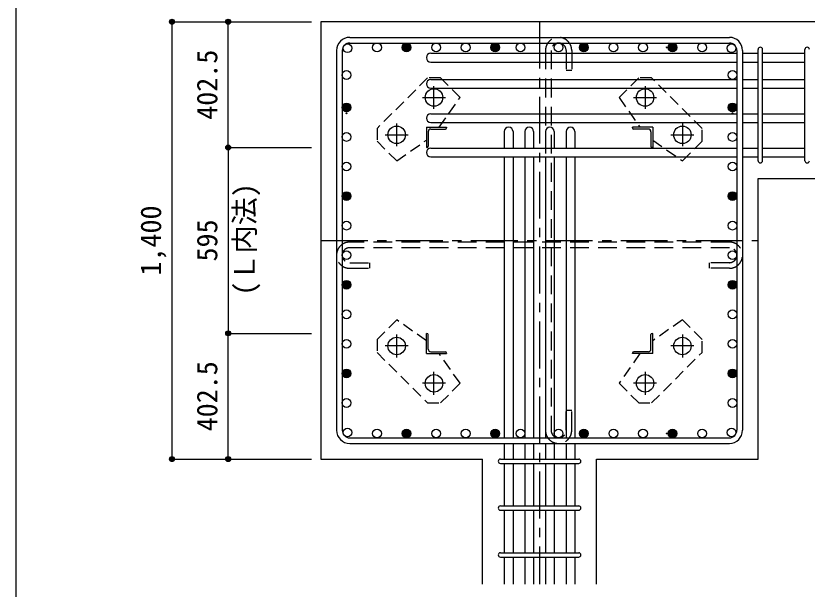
# Model space of a CAD drawing. Units: millimetres at full size, sheet at 1:30; details may follow other scales. Extents: x -5973 to 5954, y -4195 to 4201.
# Drawn here: x -5973 to -3439, y 1407 to 3242 of the extents above; entities that cross this region are included whole.
import ezdxf
from ezdxf.enums import TextEntityAlignment as Align

# ---------------------------------------------------------------- set-up
doc = ezdxf.new("R2010")
doc.units = ezdxf.units.MM
doc.header["$LTSCALE"] = 30
doc.header["$PDMODE"] = 32
doc.header["$PDSIZE"] = 15
for name, pattern in [('CHAIN1', [8, 5, -1, 1, -1]), ('DASHED1', [1.8, 1.2, -0.6]), ('DASHED2', [3, 2, -1])]:
    doc.linetypes.add(name, pattern=pattern)
for name, color, linetype in [('0-1_躯体線', 2, 'Continuous'), ('0-2_アンカー、アングル', 4, 'Continuous'), ('0-3_立上り筋', 4, 'Continuous'), ('0-4_フープ筋', 7, 'Continuous'), ('0-5_基礎梁筋', 7, 'Continuous'), ('0-6_スタラップ筋', 7, 'Continuous'), ('0-7_文字', 4, 'Continuous'), ('0-9_プレート', 4, 'DASHED1'), ('0-C_中子', 7, 'DASHED2'), ('0-D_寸法', 4, 'Continuous'), ('F-0_枠', 6, 'Continuous')]:
    doc.layers.add(name, color=color, linetype=linetype)
doc.styles.add('ＭＳ ゴシック', font='')
doc.styles.get('ＭＳ ゴシック').set_extended_font_data('MS Gothic')

msp = doc.modelspace()

# ---------------------------------------------------------------- linework, layer by layer
at = {"layer": '0-1_躯体線'}
for p, q in [((-4995.8, 3223.3), (-4995.8, 1823.3)), ((-3195.8, 3223.3), (-4995.8, 3223.3)), ((-3595.8, 2721.3), (-3195.8, 2721.3)), ((-3595.8, 1823.3), (-3595.8, 2721.3)), ((-4995.8, 1823.3), (-4478.3, 1823.3)), ((-4478.3, 1423.3), (-4478.3, 1823.3)), ((-4113.3, 1423.3), (-4113.3, 1823.3)), ((-4113.3, 1823.3), (-3595.8, 1823.3))]:
    msp.add_line(p, q, dxfattribs=at)
at = {"layer": '0-2_アンカー、アングル', "linetype": 'CHAIN1'}
for p, q in [((-4633.8, 2944.1), (-4633.8, 3017.6)), ((-3957.8, 3017.6), (-3957.8, 2944.1)), ((-4670.6, 2980.8), (-4597.1, 2980.8)), ((-3994.5, 2980.8), (-3921, 2980.8)), ((-4753.3, 2824.6), (-4753.3, 2898.1)), ((-3838.3, 2898.1), (-3838.3, 2824.6)), ((-4790.1, 2861.3), (-4716.6, 2861.3)), ((-3875, 2861.3), (-3801.5, 2861.3)), ((-4753.3, 2148.5), (-4753.3, 2222)), ((-3838.3, 2222), (-3838.3, 2148.5)), ((-4716.6, 2185.3), (-4790.1, 2185.3)), ((-3801.5, 2185.3), (-3875, 2185.3)), ((-4633.8, 2029), (-4633.8, 2102.5)), ((-3957.8, 2102.5), (-3957.8, 2029)), ((-4597.1, 2065.8), (-4670.6, 2065.8)), ((-3921, 2065.8), (-3994.5, 2065.8))]:
    msp.add_line(p, q, dxfattribs=at)
at = {"layer": '0-2_アンカー、アングル'}
for p, q in [((-4658.3, 2885.8), (-4593.3, 2885.8)), ((-4658.3, 2885.8), (-4658.3, 2820.8)), ((-4652.3, 2871.3), (-4652.3, 2824.8)), ((-4643.8, 2879.8), (-4597.3, 2879.8)), ((-4593.3, 2885.8), (-4593.3, 2883.8)), ((-3933.3, 2885.8), (-3998.3, 2885.8)), ((-3998.3, 2883.8), (-3998.3, 2885.8)), ((-3947.8, 2879.8), (-3994.3, 2879.8)), ((-3939.3, 2871.3), (-3939.3, 2824.8)), ((-3933.3, 2885.8), (-3933.3, 2820.8)), ((-4656.3, 2820.8), (-4658.3, 2820.8)), ((-3933.3, 2820.8), (-3935.3, 2820.8)), ((-4658.3, 2225.8), (-4656.3, 2225.8)), ((-4658.3, 2160.8), (-4658.3, 2225.8)), ((-4652.3, 2175.3), (-4652.3, 2221.8)), ((-3939.3, 2175.3), (-3939.3, 2221.8)), ((-3935.3, 2225.8), (-3933.3, 2225.8)), ((-3933.3, 2160.8), (-3933.3, 2225.8)), ((-4658.3, 2160.8), (-4593.3, 2160.8)), ((-4643.8, 2166.8), (-4597.3, 2166.8)), ((-4593.3, 2162.8), (-4593.3, 2160.8)), ((-3998.3, 2160.8), (-3998.3, 2162.8)), ((-3933.3, 2160.8), (-3998.3, 2160.8)), ((-3947.8, 2166.8), (-3994.3, 2166.8))]:
    msp.add_line(p, q, dxfattribs=at)
at = {"layer": '0-2_アンカー、アングル', "color": 3}
for centre in [(-4633.8, 2980.8), (-3957.8, 2980.8), (-4753.3, 2861.3), (-3838.3, 2861.3), (-4753.3, 2185.3), (-3838.3, 2185.3), (-4633.8, 2065.8), (-3957.8, 2065.8)]:
    msp.add_circle(centre, 28, dxfattribs=at)
at = {"layer": '0-2_アンカー、アングル'}
for centre, radius, start, end in [((-4643.8, 2871.3), 8.5, 90, 180), ((-4597.3, 2883.8), 4, 270, 0), ((-3994.3, 2883.8), 4, 180, 270), ((-3947.8, 2871.3), 8.5, 0, 90), ((-4656.3, 2824.8), 4, 270, 0), ((-3935.3, 2824.8), 4, 180, 270), ((-4656.3, 2221.8), 4, 0, 90), ((-3935.3, 2221.8), 4, 90, 180), ((-4643.8, 2175.3), 8.5, 180, 270), ((-4597.3, 2162.8), 4, 0, 90), ((-3994.3, 2162.8), 4, 90, 180), ((-3947.8, 2175.3), 8.5, 270, 0)]:
    msp.add_arc(centre, radius, start, end, dxfattribs=at)
at = {"layer": '0-3_立上り筋', "color": 3}
for centre in [(-4910.87, 3138.37), (-4816.25, 3141.3), (-4721.62, 3141.3), (-4626.99, 3141.3), (-4532.37, 3141.3), (-4437.74, 3141.3), (-4356.8, 3141.3), (-4234.8, 3141.3), (-4153.86, 3141.3), (-4059.23, 3141.3), (-3964.61, 3141.3), (-3869.98, 3141.3), (-3775.36, 3141.3), (-3680.73, 3138.37), (-3680.73, 3138.37), (-4913.8, 3052.8), (-3677.8, 3052.8), (-4913.8, 2949.12), (-3677.8, 2949.12), (-4913.8, 2854.49), (-3677.8, 2854.49), (-4913.8, 2759.87), (-3677.8, 2759.87), (-4913.8, 2665.24), (-3677.8, 2665.24), (-4913.8, 2570.61), (-3677.8, 2570.61), (-4913.8, 2475.99), (-3677.8, 2475.99), (-4913.8, 2381.36), (-3677.8, 2381.36), (-4913.8, 2286.73), (-3677.8, 2286.73), (-4913.8, 2192.11), (-3677.8, 2192.11), (-4913.8, 2097.48), (-3677.8, 2097.48), (-4913.8, 2002.85), (-3677.8, 2002.85), (-4910.87, 1908.23), (-4816.25, 1905.3), (-4721.62, 1905.3), (-4626.99, 1905.3), (-4532.37, 1905.3), (-4437.74, 1905.3), (-4356.8, 1905.3), (-4234.8, 1905.3), (-4153.86, 1905.3), (-4059.23, 1905.3), (-3964.61, 1905.3), (-3869.98, 1905.3), (-3775.36, 1905.3), (-3680.73, 1908.23)]:
    msp.add_circle(centre, 14, dxfattribs=at)
at = {"layer": '0-3_立上り筋'}
for centre, radius in [((-4721.62, 3141.3), 14), ((-4721.62, 3141.3), 12.6), ((-4721.62, 3141.3), 11.2), ((-4721.62, 3141.3), 9.8), ((-4721.62, 3141.3), 8.4), ((-4721.62, 3141.3), 7), ((-4721.62, 3141.3), 5.6), ((-4721.62, 3141.3), 4.2), ((-4721.62, 3141.3), 2.8), ((-4721.62, 3141.3), 1.4), ((-4437.74, 3141.3), 14), ((-4437.74, 3141.3), 12.6), ((-4437.74, 3141.3), 11.2), ((-4437.74, 3141.3), 9.8), ((-4437.74, 3141.3), 8.4), ((-4437.74, 3141.3), 7), ((-4437.74, 3141.3), 5.6), ((-4437.74, 3141.3), 4.2), ((-4437.74, 3141.3), 2.8), ((-4437.74, 3141.3), 1.4), ((-4153.86, 3141.3), 14), ((-4153.86, 3141.3), 12.6), ((-4153.86, 3141.3), 11.2), ((-4153.86, 3141.3), 9.8), ((-4153.86, 3141.3), 8.4), ((-4153.86, 3141.3), 7), ((-4153.86, 3141.3), 5.6), ((-4153.86, 3141.3), 4.2), ((-4153.86, 3141.3), 2.8), ((-4153.86, 3141.3), 1.4), ((-3888.77, 3141.3), 1.4), ((-3869.98, 3141.3), 14), ((-3869.98, 3141.3), 12.6), ((-3869.98, 3141.3), 11.2), ((-3869.98, 3141.3), 9.8), ((-3869.98, 3141.3), 8.4), ((-3869.98, 3141.3), 7), ((-3869.98, 3141.3), 5.6), ((-3869.98, 3141.3), 4.2), ((-3869.98, 3141.3), 2.8), ((-4913.8, 2949.12), 14), ((-4913.8, 2949.12), 12.6), ((-4913.8, 2949.12), 11.2), ((-4913.8, 2949.12), 9.8), ((-4913.8, 2949.12), 8.4), ((-4913.8, 2949.12), 7), ((-4913.8, 2949.12), 5.6), ((-4913.8, 2949.12), 4.2), ((-4913.8, 2949.12), 2.8), ((-3677.8, 2949.12), 14), ((-3677.8, 2949.12), 12.6), ((-3677.8, 2949.12), 11.2), ((-3677.8, 2949.12), 9.8), ((-3677.8, 2949.12), 8.4), ((-3677.8, 2949.12), 7), ((-3677.8, 2949.12), 5.6), ((-3677.8, 2949.12), 4.2), ((-3677.8, 2949.12), 2.8), ((-4913.8, 2930.33), 1.4), ((-3677.8, 2930.33), 1.4), ((-4913.8, 2665.24), 14), ((-4913.8, 2665.24), 12.6), ((-4913.8, 2665.24), 11.2), ((-4913.8, 2665.24), 9.8), ((-4913.8, 2665.24), 8.4), ((-4913.8, 2665.24), 7), ((-4913.8, 2665.24), 5.6), ((-4913.8, 2665.24), 4.2), ((-4913.8, 2665.24), 2.8), ((-4913.8, 2665.24), 1.4), ((-3677.8, 2665.24), 14), ((-3677.8, 2665.24), 12.6), ((-3677.8, 2665.24), 11.2), ((-3677.8, 2665.24), 9.8), ((-3677.8, 2665.24), 8.4), ((-3677.8, 2665.24), 7), ((-3677.8, 2665.24), 5.6), ((-3677.8, 2665.24), 4.2), ((-3677.8, 2665.24), 2.8), ((-3677.8, 2665.24), 1.4), ((-4913.8, 2381.36), 14), ((-4913.8, 2381.36), 12.6), ((-4913.8, 2381.36), 11.2), ((-4913.8, 2381.36), 9.8), ((-4913.8, 2381.36), 8.4), ((-4913.8, 2381.36), 7), ((-4913.8, 2381.36), 5.6), ((-4913.8, 2381.36), 4.2), ((-4913.8, 2381.36), 2.8), ((-4913.8, 2381.36), 1.4), ((-3677.8, 2381.36), 14), ((-3677.8, 2381.36), 12.6), ((-3677.8, 2381.36), 11.2), ((-3677.8, 2381.36), 9.8), ((-3677.8, 2381.36), 8.4), ((-3677.8, 2381.36), 7), ((-3677.8, 2381.36), 5.6), ((-3677.8, 2381.36), 4.2), ((-3677.8, 2381.36), 2.8), ((-3677.8, 2381.36), 1.4), ((-4913.8, 2097.48), 14), ((-4913.8, 2097.48), 12.6), ((-4913.8, 2097.48), 11.2), ((-4913.8, 2097.48), 9.8), ((-4913.8, 2097.48), 8.4), ((-4913.8, 2097.48), 7), ((-3677.8, 2097.48), 14), ((-3677.8, 2097.48), 12.6), ((-3677.8, 2097.48), 11.2), ((-3677.8, 2097.48), 9.8), ((-3677.8, 2097.48), 8.4), ((-3677.8, 2097.48), 7), ((-4913.8, 2097.48), 5.6), ((-4913.8, 2097.48), 4.2), ((-4913.8, 2097.48), 2.8), ((-4913.8, 2097.48), 1.4), ((-3677.8, 2097.48), 5.6), ((-3677.8, 2097.48), 4.2), ((-3677.8, 2097.48), 2.8), ((-3677.8, 2097.48), 1.4), ((-4721.62, 1905.3), 14), ((-4721.62, 1905.3), 12.6), ((-4721.62, 1905.3), 11.2), ((-4721.62, 1905.3), 9.8), ((-4721.62, 1905.3), 8.4), ((-4721.62, 1905.3), 7), ((-4721.62, 1905.3), 5.6), ((-4721.62, 1905.3), 4.2), ((-4721.62, 1905.3), 2.8), ((-4721.62, 1905.3), 1.4), ((-4437.74, 1905.3), 14), ((-4437.74, 1905.3), 12.6), ((-4437.74, 1905.3), 11.2), ((-4437.74, 1905.3), 9.8), ((-4437.74, 1905.3), 8.4), ((-4437.74, 1905.3), 7), ((-4437.74, 1905.3), 5.6), ((-4437.74, 1905.3), 4.2), ((-4437.74, 1905.3), 2.8), ((-4437.74, 1905.3), 1.4), ((-4153.86, 1905.3), 14), ((-4153.86, 1905.3), 12.6), ((-4153.86, 1905.3), 11.2), ((-4153.86, 1905.3), 9.8), ((-4153.86, 1905.3), 8.4), ((-4153.86, 1905.3), 7), ((-4153.86, 1905.3), 5.6), ((-4153.86, 1905.3), 4.2), ((-4153.86, 1905.3), 2.8), ((-4153.86, 1905.3), 1.4), ((-3888.77, 1905.3), 1.4), ((-3869.98, 1905.3), 14), ((-3869.98, 1905.3), 12.6), ((-3869.98, 1905.3), 11.2), ((-3869.98, 1905.3), 9.8), ((-3869.98, 1905.3), 8.4), ((-3869.98, 1905.3), 7), ((-3869.98, 1905.3), 5.6), ((-3869.98, 1905.3), 4.2), ((-3869.98, 1905.3), 2.8)]:
    msp.add_circle(centre, radius, dxfattribs=at)
at = {"layer": '0-4_フープ筋'}
for p, q in [((-4903.8, 3173.3), (-3687.8, 3173.3)), ((-4903.8, 3155.3), (-3687.8, 3155.3)), ((-4945.8, 3131.3), (-4945.8, 1915.3)), ((-4927.8, 3131.3), (-4927.8, 1915.3)), ((-3663.8, 3131.3), (-3663.8, 1915.3)), ((-3645.8, 3131.3), (-3645.8, 1915.3)), ((-4903.8, 1891.3), (-3687.8, 1891.3)), ((-4903.8, 1873.3), (-3687.8, 1873.3))]:
    msp.add_line(p, q, dxfattribs=at)
for centre, radius, start, end in [((-4903.8, 3131.3), 42, 90, 180), ((-3687.8, 3131.3), 42, 0, 90), ((-4903.8, 3131.3), 24, 90, 180), ((-3687.8, 3131.3), 24, 0, 90), ((-3687.8, 3131.3), 24, 0, 90), ((-4903.8, 1915.3), 42, 180, 270), ((-4903.8, 1915.3), 24, 180, 270), ((-3687.8, 1915.3), 42, 270, 0), ((-3687.8, 1915.3), 24, 270, 0)]:
    msp.add_arc(centre, radius, start, end, dxfattribs=at)
at = {"layer": '0-5_基礎梁筋'}
for p, q in [((-4644.3, 3122.37), (-3663.8, 3122.37)), ((-3645.8, 3122.37), (-3595.8, 3122.37)), ((-3581.8, 3122.37), (-3445.8, 3122.37)), ((-4644.3, 3094.37), (-3663.8, 3094.37)), ((-3645.8, 3094.37), (-3595.8, 3094.37)), ((-3581.8, 3094.37), (-3445.8, 3094.37)), ((-4644.3, 3038.8), (-3663.8, 3038.8)), ((-3645.8, 3038.8), (-3595.8, 3038.8)), ((-3581.8, 3038.8), (-3445.8, 3038.8)), ((-4644.3, 3010.8), (-3663.8, 3010.8)), ((-3645.8, 3010.8), (-3595.8, 3010.8)), ((-3581.8, 3010.8), (-3445.8, 3010.8)), ((-4644.3, 2928.8), (-3663.8, 2928.8)), ((-3645.8, 2928.8), (-3595.8, 2928.8)), ((-3581.8, 2928.8), (-3445.8, 2928.8)), ((-4644.3, 2900.8), (-3663.8, 2900.8)), ((-3645.8, 2900.8), (-3595.8, 2900.8)), ((-3581.8, 2900.8), (-3445.8, 2900.8)), ((-4408.8, 2871.8), (-4408.8, 2818.8)), ((-4380.8, 2871.8), (-4380.8, 2818.8)), ((-4342.8, 2871.8), (-4342.8, 2818.8)), ((-4314.8, 2871.8), (-4314.8, 2818.8)), ((-4276.8, 2871.8), (-4276.8, 2818.8)), ((-4248.8, 2871.8), (-4248.8, 2818.8)), ((-4210.8, 2871.8), (-4210.8, 2818.8)), ((-4182.8, 2871.8), (-4182.8, 2818.8)), ((-4644.3, 2818.8), (-3663.8, 2818.8)), ((-3645.8, 2818.8), (-3595.8, 2818.8)), ((-3581.8, 2818.8), (-3445.8, 2818.8)), ((-4644.3, 2790.8), (-3663.8, 2790.8)), ((-4408.8, 2790.8), (-4408.8, 1891.3)), ((-4380.8, 2790.8), (-4380.8, 1891.3)), ((-4342.8, 2790.8), (-4342.8, 1891.3)), ((-4314.8, 2790.8), (-4314.8, 1891.3)), ((-4276.8, 2790.8), (-4276.8, 1891.3)), ((-4248.8, 2790.8), (-4248.8, 1891.3)), ((-4210.8, 2790.8), (-4210.8, 1891.3)), ((-4182.8, 2790.8), (-4182.8, 1891.3)), ((-3645.8, 2790.8), (-3595.8, 2790.8)), ((-3581.8, 2790.8), (-3445.8, 2790.8)), ((-4408.8, 1873.3), (-4408.8, 1823.3)), ((-4380.8, 1873.3), (-4380.8, 1823.3)), ((-4342.8, 1873.3), (-4342.8, 1823.3)), ((-4314.8, 1873.3), (-4314.8, 1823.3)), ((-4276.8, 1873.3), (-4276.8, 1823.3)), ((-4248.8, 1873.3), (-4248.8, 1823.3)), ((-4210.8, 1873.3), (-4210.8, 1823.3)), ((-4182.8, 1873.3), (-4182.8, 1823.3)), ((-4408.8, 1809.3), (-4408.8, 1673.3)), ((-4380.8, 1809.3), (-4380.8, 1673.3)), ((-4342.8, 1809.3), (-4342.8, 1673.3)), ((-4314.8, 1809.3), (-4314.8, 1673.3)), ((-4276.8, 1809.3), (-4276.8, 1673.3)), ((-4248.8, 1809.3), (-4248.8, 1673.3)), ((-4210.8, 1809.3), (-4210.8, 1673.3)), ((-4182.8, 1809.3), (-4182.8, 1673.3)), ((-4408.8, 1659.3), (-4408.8, 1523.3)), ((-4380.8, 1659.3), (-4380.8, 1523.3)), ((-4342.8, 1659.3), (-4342.8, 1523.3)), ((-4314.8, 1659.3), (-4314.8, 1523.3)), ((-4276.8, 1659.3), (-4276.8, 1523.3)), ((-4248.8, 1659.3), (-4248.8, 1523.3)), ((-4210.8, 1659.3), (-4210.8, 1523.3)), ((-4182.8, 1659.3), (-4182.8, 1523.3)), ((-4408.8, 1509.3), (-4408.8, 1423.3)), ((-4380.8, 1509.3), (-4380.8, 1423.3)), ((-4342.8, 1509.3), (-4342.8, 1423.3)), ((-4314.8, 1509.3), (-4314.8, 1423.3)), ((-4276.8, 1509.3), (-4276.8, 1423.3)), ((-4248.8, 1509.3), (-4248.8, 1423.3)), ((-4210.8, 1509.3), (-4210.8, 1423.3)), ((-4182.8, 1509.3), (-4182.8, 1423.3))]:
    msp.add_line(p, q, dxfattribs=at)
for centre, start, end in [((-4644.3, 3108.37), 90, 270), ((-4644.3, 3024.8), 90, 270), ((-4644.3, 2914.8), 90, 270), ((-4394.8, 2871.8), 0, 180), ((-4328.8, 2871.8), 0, 180), ((-4262.8, 2871.8), 0, 180), ((-4196.8, 2871.8), 0, 180), ((-4644.3, 2804.8), 90, 270)]:
    msp.add_arc(centre, 14, start, end, dxfattribs=at)
at = {"layer": '0-6_スタラップ筋'}
for p, q in [((-3595.8, 2778.3), (-3595.8, 3134.87)), ((-3581.8, 2778.3), (-3581.8, 3134.87)), ((-3445.8, 2778.3), (-3445.8, 3134.87)), ((-4421.3, 1823.3), (-4170.3, 1823.3)), ((-4421.3, 1809.3), (-4170.3, 1809.3)), ((-4421.3, 1673.3), (-4170.3, 1673.3)), ((-4421.3, 1659.3), (-4170.3, 1659.3)), ((-4421.3, 1523.3), (-4170.3, 1523.3)), ((-4421.3, 1509.3), (-4170.3, 1509.3))]:
    msp.add_line(p, q, dxfattribs=at)
for centre, start, end in [((-3588.8, 3134.87), 0, 180), ((-3588.8, 3134.87), 0, 180), ((-3588.8, 3134.87), 0, 180), ((-3588.8, 3134.87), 0, 180), ((-3438.8, 3134.87), 0, 180), ((-3588.8, 2778.3), 180, 0), ((-3588.8, 2778.3), 180, 0), ((-3588.8, 2778.3), 180, 0), ((-3588.8, 2778.3), 180, 0), ((-3438.8, 2778.3), 180, 0), ((-4421.3, 1816.3), 90, 270), ((-4421.3, 1816.3), 90, 270), ((-4421.3, 1816.3), 90, 270), ((-4421.3, 1816.3), 90, 270), ((-4170.3, 1816.3), 270, 90), ((-4170.3, 1816.3), 270, 90), ((-4170.3, 1816.3), 270, 90), ((-4170.3, 1816.3), 270, 90), ((-4421.3, 1666.3), 90, 270), ((-4170.3, 1666.3), 270, 90), ((-4421.3, 1516.3), 90, 270), ((-4170.3, 1516.3), 270, 90)]:
    msp.add_arc(centre, 7, start, end, dxfattribs=at)
at = {"layer": '0-9_プレート'}
for p, q in [((-4654.3, 3043.7), (-4816.2, 2881.8)), ((-4613.3, 3043.7), (-4654.3, 3043.7)), ((-4550.4, 2980.8), (-4613.3, 3043.7)), ((-3978.3, 3043.7), (-4041.2, 2980.8)), ((-3937.3, 3043.7), (-3978.3, 3043.7)), ((-3775.4, 2881.8), (-3937.3, 3043.7)), ((-4617.1, 2885.8), (-4550.4, 2980.8)), ((-4041.2, 2980.8), (-3974.5, 2885.8)), ((-4816.2, 2881.8), (-4816.2, 2840.8)), ((-3775.4, 2840.8), (-3775.4, 2881.8)), ((-4816.2, 2840.8), (-4753.3, 2777.9)), ((-4753.3, 2777.9), (-4658.3, 2844.6)), ((-3933.3, 2844.6), (-3838.3, 2777.9)), ((-3838.3, 2777.9), (-3775.4, 2840.8)), ((-4753.3, 2268.7), (-4816.2, 2205.8)), ((-4658.3, 2202), (-4753.3, 2268.7)), ((-3838.3, 2268.7), (-3933.3, 2202)), ((-3775.4, 2205.8), (-3838.3, 2268.7)), ((-4816.2, 2205.8), (-4816.2, 2164.8)), ((-3775.4, 2164.8), (-3775.4, 2205.8)), ((-4816.2, 2164.8), (-4654.3, 2002.9)), ((-4550.4, 2065.8), (-4617.1, 2160.8)), ((-3974.5, 2160.8), (-4041.2, 2065.8)), ((-3937.3, 2002.9), (-3775.4, 2164.8)), ((-4613.3, 2002.9), (-4550.4, 2065.8)), ((-4041.2, 2065.8), (-3978.3, 2002.9)), ((-4654.3, 2002.9), (-4613.3, 2002.9)), ((-3978.3, 2002.9), (-3937.3, 2002.9))]:
    msp.add_line(p, q, dxfattribs=at)
at = {"layer": '0-C_中子'}
for p, q in [((-4276.8, 3131.3), (-4276.8, 1915.3)), ((-4258.8, 3131.3), (-4258.8, 1915.3)), ((-4210.8, 3131.3), (-4210.8, 3067.3)), ((-3687.8, 2517.99), (-4903.8, 2517.99)), ((-3687.8, 2499.99), (-4903.8, 2499.99)), ((-4903.8, 2451.99), (-4839.8, 2451.99)), ((-4903.8, 2433.99), (-4839.8, 2433.99)), ((-4839.8, 2433.99), (-4839.8, 2451.99)), ((-3687.8, 2451.99), (-3751.8, 2451.99)), ((-4192.8, 1979.3), (-4210.8, 1979.3)), ((-4210.8, 1915.3), (-4210.8, 1979.3)), ((-4192.8, 1915.3), (-4192.8, 1979.3))]:
    msp.add_line(p, q, dxfattribs=at)
for points in [[(-4192.8, 3131.3), (-4192.8, 3067.3), (-4210.8, 3067.3)], [(-3687.8, 2433.99), (-3751.8, 2433.99), (-3751.8, 2451.99)]]:
    msp.add_lwpolyline(points, dxfattribs=at)
for centre, radius, start, end in [((-4234.8, 3131.3), 42, 0, 180), ((-4234.8, 3131.3), 24, 0, 180), ((-4903.8, 2475.99), 42, 90, 270), ((-3687.8, 2475.99), 42, 270, 90), ((-4903.8, 2475.99), 24, 90, 270), ((-3687.8, 2475.99), 24, 270, 90), ((-4234.8, 1915.3), 42, 180, 0), ((-4234.8, 1915.3), 24, 180, 0)]:
    msp.add_arc(centre, radius, start, end, dxfattribs=at)
at = {"layer": '0-D_寸法'}
for p, q in [((-5472.84, 3223.3), (-5292.84, 3223.3)), ((-5472.84, 3223.3), (-5292.84, 3223.3)), ((-5472.84, 3223.3), (-5472.84, 1823.3)), ((-5292.84, 3223.3), (-5025.8, 3223.3)), ((-5292.84, 2820.8), (-5292.84, 3223.3)), ((-5292.84, 3223.3), (-5025.8, 3223.3)), ((-5292.84, 2820.8), (-5025.8, 2820.8)), ((-5292.84, 2820.8), (-5292.84, 2225.8)), ((-5292.84, 2820.8), (-5025.8, 2820.8)), ((-5292.84, 2225.8), (-5025.8, 2225.8)), ((-5292.84, 1823.3), (-5292.84, 2225.8)), ((-5292.84, 2225.8), (-5025.8, 2225.8)), ((-5472.84, 1823.3), (-5292.84, 1823.3)), ((-5292.84, 1823.3), (-5025.8, 1823.3)), ((-5292.84, 1823.3), (-5025.8, 1823.3)), ((-5292.84, 1823.3), (-5025.8, 1823.3))]:
    msp.add_line(p, q, dxfattribs=at)
at = {"layer": '0-D_寸法', "linetype": 'CHAIN1'}
for p, q in [((-4295.8, 3223.3), (-4295.8, 1423.3)), ((-4995.8, 2523.3), (-3595.8, 2523.3))]:
    msp.add_line(p, q, dxfattribs=at)
at = {"layer": '0-D_寸法'}
for centre, radius in [((-5472.84, 3223.3), 8), ((-5472.84, 3223.3), 7.2), ((-5472.84, 3223.3), 6.4), ((-5472.84, 3223.3), 5.6), ((-5472.84, 3223.3), 4.8), ((-5472.84, 3223.3), 4), ((-5472.84, 3223.3), 3.2), ((-5472.84, 3223.3), 2.4), ((-5472.84, 3223.3), 1.6), ((-5472.84, 3223.3), 0.8), ((-5292.84, 3223.3), 8), ((-5292.84, 3223.3), 7.2), ((-5292.84, 3223.3), 6.4), ((-5292.84, 3223.3), 5.6), ((-5292.84, 3223.3), 4.8), ((-5292.84, 3223.3), 4), ((-5292.84, 3223.3), 3.2), ((-5292.84, 3223.3), 2.4), ((-5292.84, 3223.3), 1.6), ((-5292.84, 3223.3), 0.8), ((-5292.84, 2820.8), 8), ((-5292.84, 2820.8), 7.2), ((-5292.84, 2820.8), 6.4), ((-5292.84, 2820.8), 5.6), ((-5292.84, 2820.8), 4.8), ((-5292.84, 2820.8), 4), ((-5292.84, 2820.8), 3.2), ((-5292.84, 2820.8), 2.4), ((-5292.84, 2820.8), 1.6), ((-5292.84, 2820.8), 0.8), ((-5292.84, 2225.8), 8), ((-5292.84, 2225.8), 7.2), ((-5292.84, 2225.8), 6.4), ((-5292.84, 2225.8), 5.6), ((-5292.84, 2225.8), 4.8), ((-5292.84, 2225.8), 4), ((-5292.84, 2225.8), 3.2), ((-5292.84, 2225.8), 2.4), ((-5292.84, 2225.8), 1.6), ((-5292.84, 2225.8), 0.8), ((-5472.84, 1823.3), 8), ((-5472.84, 1823.3), 7.2), ((-5472.84, 1823.3), 6.4), ((-5472.84, 1823.3), 5.6), ((-5472.84, 1823.3), 4.8), ((-5472.84, 1823.3), 4), ((-5472.84, 1823.3), 3.2), ((-5472.84, 1823.3), 2.4), ((-5472.84, 1823.3), 1.6), ((-5292.84, 1823.3), 8), ((-5292.84, 1823.3), 7.2), ((-5292.84, 1823.3), 6.4), ((-5292.84, 1823.3), 5.6), ((-5292.84, 1823.3), 4.8), ((-5292.84, 1823.3), 4), ((-5292.84, 1823.3), 3.2), ((-5292.84, 1823.3), 2.4), ((-5292.84, 1823.3), 1.6), ((-5472.84, 1823.3), 0.8), ((-5292.84, 1823.3), 0.8)]:
    msp.add_circle(centre, radius, dxfattribs=at)
at = {"layer": '0-D_寸法', "color": 7}
for p in [(-5472.84, 3223.3), (-5292.84, 3223.3), (-5292.84, 2820.8), (-5292.84, 2225.8), (-5472.84, 1823.3), (-5292.84, 1823.3)]:
    msp.add_point(p, dxfattribs=at)
at = {"layer": 'F-0_枠'}
msp.add_line((-5972.88, 4201.15), (-5972.88, -4195.24), dxfattribs=at)

# ---------------------------------------------------------------- texts
at = {"layer": '0-7_文字', "style": 'ＭＳ ゴシック'}
msp.add_text('(Ｌ内法)', height=65.98, rotation=90, dxfattribs=at).set_placement((-5187.78, 2346.7), align=Align.BOTTOM_LEFT)
at = {"layer": '0-D_寸法', "style": 'ＭＳ ゴシック'}
for s, p in [('402.5', (-5307.84, 2909.55)), ('1,400', (-5487.84, 2410.8)), ('595', (-5307.84, 2455.8)), ('402.5', (-5307.84, 1912.05))]:
    msp.add_text(s, height=65.98, rotation=90, dxfattribs=at).set_placement(p, align=Align.BOTTOM_LEFT)

doc.saveas('drawing.dxf')
